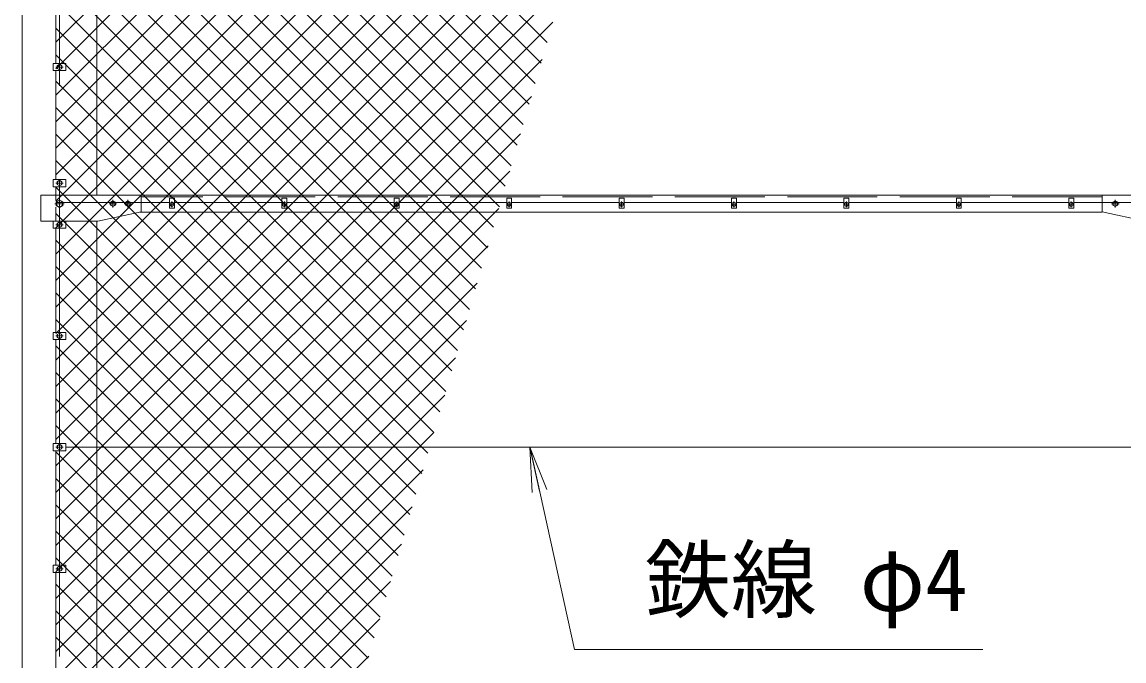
# Model space of a CAD drawing. Units: millimetres, scale not verified. Extents: x -14700 to 14700, y -10395 to 10395.
# Drawn here: x -10672 to -7732, y 227 to 1933 of the extents above; entities that cross this region are included whole.
import ezdxf
from ezdxf.enums import TextEntityAlignment as Align

# ---------------------------------------------------------------- set-up
doc = ezdxf.new("R2010")
doc.units = ezdxf.units.MM
doc.header["$LTSCALE"] = 40
doc.linetypes.add('DASHED', pattern=[7.5, 6, -1.5])
doc.linetypes.add('USER1', pattern=[50.8, 31.75, -6.35, 6.35, -6.35])
for name, color, linetype, lineweight in [('0-2_0', 7, 'Continuous', 18), ('0-4_D-STR3', 3, 'Continuous', 13), ('0-8_D-STR-TXT', 7, 'Continuous', 13), ('0-9_D-STR1', 1, 'Continuous', 18), ('0-A_D-BMK', 2, 'USER1', 13), ('0-B_D-STR2', 7, 'Continuous', 13)]:
    doc.layers.add(name, color=color, linetype=linetype, lineweight=lineweight)
doc.styles.add('ＭＳ ゴシック', font='')
doc.styles.get('ＭＳ ゴシック').set_extended_font_data('MS Gothic')

# ---------------------------------------------------------------- blocks, each defined once
blk = doc.blocks.new('_Open')
at = {"layer": '0-2_0'}
blk.add_line((-40, 6.67), (0, 0), dxfattribs=at)
blk.add_lwpolyline([(-40, -6.67), (0, 0), (-40, 0)], dxfattribs=at)

msp = doc.modelspace()

# ---------------------------------------------------------------- linework, layer by layer
at = {"layer": '0-4_D-STR3'}
for p, q in [((-10582.27, 1822.24), (-10582.27, 2113.24)), ((-10589.47, 1822.24), (-10589.47, 1803.24)), ((-10589.47, 1803.24), (-10555.07, 1803.24)), ((-10582.27, 1512.24), (-10582.27, 1803.24)), ((-10578.77, 1816.49), (-10572.27, 1820.24)), ((-10578.77, 1808.98), (-10578.77, 1816.49)), ((-10572.27, 1805.23), (-10578.77, 1808.98)), ((-10572.27, 1820.24), (-10565.77, 1816.49)), ((-10565.77, 1808.98), (-10572.27, 1805.23)), ((-10565.77, 1816.49), (-10565.77, 1808.98)), ((-10578.77, 1506.49), (-10572.27, 1510.24)), ((-10578.77, 1498.98), (-10578.77, 1506.49)), ((-10572.27, 1510.24), (-10565.77, 1506.49)), ((-10565.77, 1506.49), (-10565.77, 1498.98)), ((-10622.27, 1470.74), (-10354.77, 1470.74)), ((-10622.27, 1470.74), (-10622.27, 1400.74)), ((-10582.27, 1457.24), (-10582.27, 1493.24)), ((-10572.27, 1495.23), (-10578.77, 1498.98)), ((-10565.77, 1498.98), (-10572.27, 1495.23)), ((-10354.77, 1470.74), (-10354.77, 1425.74)), ((-7789.77, 1470.74), (-7789.77, 1425.74)), ((-10278.77, 1451.24), (-10582.27, 1451.24)), ((-10580.77, 1452.65), (-10572.27, 1457.55)), ((-10580.77, 1442.83), (-10580.77, 1452.65)), ((-10572.27, 1437.92), (-10580.77, 1442.83)), ((-10563.77, 1442.83), (-10572.27, 1437.92)), ((-10429.77, 1455.24), (-10436.27, 1451.49)), ((-10436.27, 1451.49), (-10436.27, 1443.98)), ((-10436.27, 1443.98), (-10429.77, 1440.23)), ((-10423.27, 1451.49), (-10429.77, 1455.24)), ((-10429.77, 1440.23), (-10423.27, 1443.98)), ((-10423.27, 1443.98), (-10423.27, 1451.49)), ((-10389.77, 1455.24), (-10396.27, 1451.49)), ((-10396.27, 1451.49), (-10396.27, 1443.98)), ((-10396.27, 1443.98), (-10389.77, 1440.23)), ((-10383.27, 1451.49), (-10389.77, 1455.24)), ((-10389.77, 1440.23), (-10383.27, 1443.98)), ((-10383.27, 1443.98), (-10383.27, 1451.49)), ((-10278.77, 1462.24), (-10278.77, 1436.24)), ((-10265.77, 1462.24), (-10278.77, 1462.24)), ((-10265.77, 1462.24), (-10265.77, 1436.24)), ((-10265.77, 1451.24), (-9978.77, 1451.24)), ((-9978.77, 1462.24), (-9978.77, 1436.24)), ((-9965.77, 1462.24), (-9978.77, 1462.24)), ((-9965.77, 1462.24), (-9965.77, 1436.24)), ((-9965.77, 1451.24), (-9678.77, 1451.24)), ((-9678.77, 1462.24), (-9678.77, 1436.24)), ((-9665.77, 1462.24), (-9678.77, 1462.24)), ((-9665.77, 1462.24), (-9665.77, 1436.24)), ((-9665.77, 1451.24), (-9378.77, 1451.24)), ((-9378.77, 1462.24), (-9378.77, 1436.24)), ((-9365.77, 1462.24), (-9378.77, 1462.24)), ((-9365.77, 1462.24), (-9365.77, 1436.24)), ((-9365.77, 1451.24), (-9078.77, 1451.24)), ((-9078.77, 1462.24), (-9078.77, 1436.24)), ((-9065.77, 1462.24), (-9078.77, 1462.24)), ((-9065.77, 1462.24), (-9065.77, 1436.24)), ((-9065.77, 1451.24), (-8778.77, 1451.24)), ((-8778.77, 1462.24), (-8778.77, 1436.24)), ((-8765.77, 1462.24), (-8778.77, 1462.24)), ((-8765.77, 1462.24), (-8765.77, 1436.24)), ((-8765.77, 1451.24), (-8478.77, 1451.24)), ((-8478.77, 1462.24), (-8478.77, 1436.24)), ((-8465.77, 1462.24), (-8478.77, 1462.24)), ((-8465.77, 1462.24), (-8465.77, 1436.24)), ((-8465.77, 1451.24), (-8178.77, 1451.24)), ((-8178.77, 1462.24), (-8178.77, 1436.24)), ((-8165.77, 1462.24), (-8178.77, 1462.24)), ((-8165.77, 1462.24), (-8165.77, 1436.24)), ((-8165.77, 1451.24), (-7878.77, 1451.24)), ((-7878.77, 1462.24), (-7878.77, 1436.24)), ((-7865.77, 1462.24), (-7878.77, 1462.24)), ((-7865.77, 1462.24), (-7865.77, 1436.24)), ((-7865.77, 1451.24), (-7278.77, 1451.24)), ((-7761.27, 1451.49), (-7754.77, 1455.24)), ((-7761.27, 1443.98), (-7761.27, 1451.49)), ((-7754.77, 1440.23), (-7761.27, 1443.98)), ((-7754.77, 1455.24), (-7748.27, 1451.49)), ((-7748.27, 1443.98), (-7754.77, 1440.23)), ((-7748.27, 1451.49), (-7748.27, 1443.98)), ((-10582.27, 1401.24), (-10582.27, 1438.24)), ((-10469.77, 1400.74), (-10354.77, 1425.74)), ((-10265.77, 1436.24), (-10278.77, 1436.24)), ((-9965.77, 1436.24), (-9978.77, 1436.24)), ((-9665.77, 1436.24), (-9678.77, 1436.24)), ((-9365.77, 1436.24), (-9378.77, 1436.24)), ((-9065.77, 1436.24), (-9078.77, 1436.24)), ((-8765.77, 1436.24), (-8778.77, 1436.24)), ((-8465.77, 1436.24), (-8478.77, 1436.24)), ((-8165.77, 1436.24), (-8178.77, 1436.24)), ((-7865.77, 1436.24), (-7878.77, 1436.24)), ((-7674.77, 1400.74), (-7789.77, 1425.74)), ((-10622.27, 1400.74), (-10469.77, 1400.74)), ((-10582.27, 1104.24), (-10582.27, 1382.24)), ((-10578.77, 1395.49), (-10572.27, 1399.24)), ((-10578.77, 1387.98), (-10578.77, 1395.49)), ((-10572.27, 1384.23), (-10578.77, 1387.98)), ((-10572.27, 1399.24), (-10565.77, 1395.49)), ((-10565.77, 1387.98), (-10572.27, 1384.23)), ((-10565.77, 1395.49), (-10565.77, 1387.98)), ((-10589.47, 1104.24), (-10555.07, 1104.24)), ((-10589.47, 1104.24), (-10589.47, 1085.24)), ((-10578.77, 1098.49), (-10572.27, 1102.24)), ((-10578.77, 1090.98), (-10578.77, 1098.49)), ((-10572.27, 1087.23), (-10578.77, 1090.98)), ((-10572.27, 1102.24), (-10565.77, 1098.49)), ((-10565.77, 1090.98), (-10572.27, 1087.23)), ((-10565.77, 1098.49), (-10565.77, 1090.98)), ((-10555.07, 1104.24), (-10555.07, 1085.24)), ((-10589.47, 1085.24), (-10555.07, 1085.24)), ((-10582.27, 807.24), (-10582.27, 1085.24)), ((-10589.47, 807.24), (-10555.07, 807.24)), ((-10589.47, 807.24), (-10589.47, 788.24)), ((-10578.77, 801.49), (-10572.27, 805.24)), ((-10578.77, 793.98), (-10578.77, 801.49)), ((-10572.27, 805.24), (-10565.77, 801.49)), ((-10565.77, 801.49), (-10565.77, 793.98)), ((-10555.07, 807.24), (-10555.07, 788.24)), ((-10555.07, 797.74), (-3822.27, 797.74)), ((-10589.47, 788.24), (-10555.07, 788.24)), ((-10582.27, 482.24), (-10582.27, 788.24)), ((-10572.27, 790.23), (-10578.77, 793.98)), ((-10565.77, 793.98), (-10572.27, 790.23)), ((-10589.47, 482.24), (-10555.07, 482.24)), ((-10589.47, 482.24), (-10589.47, 463.24)), ((-10578.77, 476.49), (-10572.27, 480.24)), ((-10578.77, 468.98), (-10578.77, 476.49)), ((-10572.27, 480.24), (-10565.77, 476.49)), ((-10565.77, 476.49), (-10565.77, 468.98)), ((-10555.07, 482.24), (-10555.07, 463.24)), ((-10589.47, 463.24), (-10555.07, 463.24)), ((-10582.27, 157.24), (-10582.27, 463.24)), ((-10572.27, 465.23), (-10578.77, 468.98)), ((-10565.77, 468.98), (-10572.27, 465.23))]:
    msp.add_line(p, q, dxfattribs=at)
for points in [[(-10589.47, 1822.24), (-10555.07, 1822.24), (-10555.07, 1803.24)], [(-10589.47, 1512.24), (-10589.47, 1493.24), (-10555.07, 1493.24)], [(-10589.47, 1512.24), (-10555.07, 1512.24), (-10555.07, 1493.24)], [(-7789.77, 1470.74), (-7354.77, 1470.74), (-7354.77, 1425.74)], [(-10572.27, 1457.55), (-10563.77, 1452.65), (-10563.77, 1442.83)], [(-10589.47, 1401.24), (-10589.47, 1382.24), (-10555.07, 1382.24)], [(-10589.47, 1401.24), (-10555.07, 1401.24), (-10555.07, 1382.24)]]:
    msp.add_lwpolyline(points, dxfattribs=at)
for centre, radius in [((-10572.27, 1812.74), 6.25), ((-10572.27, 1502.74), 6.25), ((-10572.27, 1447.74), 8.25), ((-10429.77, 1447.74), 6.25), ((-10389.77, 1447.74), 6.25), ((-10272.27, 1446.24), 5.25), ((-9972.27, 1446.24), 5.25), ((-9672.27, 1446.24), 5.25), ((-9372.27, 1446.24), 5.25), ((-9072.27, 1446.24), 5.25), ((-8772.27, 1446.24), 5.25), ((-8472.27, 1446.24), 5.25), ((-8172.27, 1446.24), 5.25), ((-7872.27, 1446.24), 5.25), ((-7754.77, 1447.74), 6.25), ((-10572.27, 1391.74), 6.25), ((-10572.27, 1094.74), 6.25), ((-10572.27, 797.74), 6.25), ((-10572.27, 472.74), 6.25)]:
    msp.add_circle(centre, radius, dxfattribs=at)
at = {"layer": '0-8_D-STR-TXT'}
msp.add_lwpolyline([(-8108.59, 257.28), (-9198.24, 257.28), (-9316.3, 795.78)], dxfattribs=at)
at = {"layer": '0-9_D-STR1'}
for p, q in [((-10672.27, 5286.17), (-10672.27, -3882.26)), ((-10472.27, 1470.74), (-10472.27, 4102.74)), ((-7789.77, 1470.24), (-10354.77, 1470.24)), ((-7789.77, 1425.24), (-10357.07, 1425.24)), ((-10472.27, -1129.26), (-10472.27, 1400.74))]:
    msp.add_line(p, q, dxfattribs=at)
at = {"layer": '0-9_D-STR1', "linetype": 'DASHED'}
msp.add_line((-7789.77, 1466.24), (-10354.77, 1466.24), dxfattribs=at)
at = {"layer": '0-A_D-BMK'}
for p, q in [((-10572.27, -5857.26), (-10572.27, 5326.52)), ((-10582.27, 1812.74), (-10562.27, 1812.74)), ((-10582.27, 1502.74), (-10562.27, 1502.74)), ((-10559.52, 1447.74), (-10585.02, 1447.74)), ((-10419.77, 1447.74), (-10439.77, 1447.74)), ((-10429.77, 1437.74), (-10429.77, 1457.74)), ((-10379.77, 1447.74), (-10399.77, 1447.74)), ((-10389.77, 1437.74), (-10389.77, 1457.74)), ((-10279.71, 1446.24), (-10264.83, 1446.24)), ((-10272.27, 1453.68), (-10272.27, 1438.8)), ((-9979.71, 1446.24), (-9964.83, 1446.24)), ((-9972.27, 1453.68), (-9972.27, 1438.8)), ((-9679.71, 1446.24), (-9664.83, 1446.24)), ((-9672.27, 1453.68), (-9672.27, 1438.8)), ((-9379.71, 1446.24), (-9364.83, 1446.24)), ((-9372.27, 1453.68), (-9372.27, 1438.8)), ((-9079.71, 1446.24), (-9064.83, 1446.24)), ((-9072.27, 1453.68), (-9072.27, 1438.8)), ((-8779.71, 1446.24), (-8764.83, 1446.24)), ((-8772.27, 1453.68), (-8772.27, 1438.8)), ((-8479.71, 1446.24), (-8464.83, 1446.24)), ((-8472.27, 1453.68), (-8472.27, 1438.8)), ((-8179.71, 1446.24), (-8164.83, 1446.24)), ((-8172.27, 1453.68), (-8172.27, 1438.8)), ((-7879.71, 1446.24), (-7864.83, 1446.24)), ((-7872.27, 1453.68), (-7872.27, 1438.8)), ((-7764.77, 1447.74), (-7744.77, 1447.74)), ((-7754.77, 1437.74), (-7754.77, 1457.74)), ((-10582.27, 1391.74), (-10562.27, 1391.74)), ((-10582.27, 1094.74), (-10562.27, 1094.74)), ((-10582.27, 797.74), (-10562.27, 797.74)), ((-10582.27, 472.74), (-10562.27, 472.74))]:
    msp.add_line(p, q, dxfattribs=at)
at = {"layer": '0-B_D-STR2'}
for p, q in [((-10582.27, 1878.72), (-8734.99, 3726)), ((-10582.27, 1808.01), (-8763.9, 3626.38)), ((-10582.27, 1737.3), (-8792.81, 3526.77)), ((-10582.27, 1666.59), (-8821.71, 3427.15)), ((-10582.27, 1595.88), (-8850.62, 3327.53)), ((-10582.27, 1525.17), (-8879.52, 3227.92)), ((-9271.2, 1878.13), (-10582.27, 3189.2)), ((-10582.27, 1454.46), (-8908.43, 3128.3)), ((-9287.1, 1823.32), (-10582.27, 3118.49)), ((-9303, 1768.51), (-10582.27, 3047.78)), ((-10582.27, 1383.75), (-8937.34, 3028.68)), ((-9318.91, 1713.71), (-10582.27, 2977.07)), ((-10582.27, 1313.04), (-8966.24, 2929.07)), ((-9334.81, 1658.9), (-10582.27, 2906.36)), ((-9350.71, 1604.09), (-10582.27, 2835.65)), ((-10582.27, 1242.33), (-8995.15, 2829.45)), ((-9366.62, 1549.29), (-10582.27, 2764.94)), ((-10582.27, 1171.62), (-9024.05, 2729.83)), ((-9382.52, 1494.48), (-10582.27, 2694.23)), ((-10582.27, 1100.91), (-9052.96, 2630.21)), ((-9398.42, 1439.67), (-10582.27, 2623.51)), ((-9414.33, 1384.86), (-10582.27, 2552.8)), ((-10582.27, 1030.2), (-9081.87, 2530.6)), ((-9430.23, 1330.06), (-10582.27, 2482.09)), ((-10582.27, 959.49), (-9110.77, 2430.98)), ((-9446.13, 1275.25), (-10582.27, 2411.38)), ((-9462.04, 1220.44), (-10582.27, 2340.67)), ((-10582.27, 888.78), (-9139.68, 2331.36)), ((-9477.94, 1165.64), (-10582.27, 2269.96)), ((-10582.27, 818.06), (-9168.58, 2231.75)), ((-9493.84, 1110.83), (-10582.27, 2199.25)), ((-10582.27, 747.35), (-9197.49, 2132.13)), ((-9509.75, 1056.02), (-10582.27, 2128.54)), ((-9525.65, 1001.21), (-10582.27, 2057.83)), ((-10582.27, 676.64), (-9226.4, 2032.51)), ((-9541.56, 946.41), (-10582.27, 1987.12)), ((-10582.27, 605.93), (-9255.3, 1932.9)), ((-9557.46, 891.6), (-10582.27, 1916.41)), ((-9573.36, 836.79), (-10582.27, 1845.7)), ((-10582.27, 535.22), (-9284.21, 1833.28)), ((-9589.27, 781.99), (-10582.27, 1774.99)), ((-10582.27, 464.51), (-9313.11, 1733.66)), ((-9605.17, 727.18), (-10582.27, 1704.28)), ((-10582.27, 393.8), (-9342.02, 1634.05)), ((-9621.07, 672.37), (-10582.27, 1633.57)), ((-9636.98, 617.56), (-10582.27, 1562.85)), ((-10582.27, 323.09), (-9370.93, 1534.43)), ((-9652.88, 562.76), (-10582.27, 1492.14)), ((-10582.27, 252.38), (-9399.83, 1434.81)), ((-9668.78, 507.95), (-10582.27, 1421.43)), ((-9684.69, 453.14), (-10582.27, 1350.72)), ((-10582.27, 181.67), (-9428.74, 1335.2)), ((-9700.59, 398.34), (-10582.27, 1280.01)), ((-10582.27, 110.96), (-9457.65, 1235.58)), ((-9716.49, 343.53), (-10582.27, 1209.3)), ((-9732.4, 288.72), (-10582.27, 1138.59)), ((-10582.27, 40.25), (-9486.55, 1135.96)), ((-9748.3, 233.91), (-10582.27, 1067.88)), ((-10582.27, -30.46), (-9515.46, 1036.35)), ((-9764.21, 179.11), (-10582.27, 997.17)), ((-10582.27, -101.17), (-9544.36, 936.73)), ((-9780.11, 124.3), (-10582.27, 926.46)), ((-9796.01, 69.49), (-10582.27, 855.75)), ((-10582.27, -171.88), (-9573.27, 837.11)), ((-9811.92, 14.69), (-10582.27, 785.04)), ((-10582.27, -242.6), (-9602.18, 737.5)), ((-9827.82, -40.12), (-10582.27, 714.33)), ((-9843.72, -94.93), (-10582.27, 643.62)), ((-10582.27, -313.31), (-9631.08, 637.88)), ((-9859.63, -149.74), (-10582.27, 572.91)), ((-10582.27, -384.02), (-9659.99, 538.26)), ((-9875.53, -204.54), (-10582.27, 502.19)), ((-10582.27, -454.73), (-9688.89, 438.65)), ((-9891.43, -259.35), (-10582.27, 431.48)), ((-9907.34, -314.16), (-10582.27, 360.77)), ((-10582.27, -525.44), (-9717.8, 339.03)), ((-9923.24, -368.96), (-10582.27, 290.06)), ((-10582.27, -596.15), (-9746.71, 239.41))]:
    msp.add_line(p, q, dxfattribs=at)

# ---------------------------------------------------------------- block references
at = {"layer": '0-8_D-STR-TXT', "xscale": 3, "yscale": 3, "rotation": 102.36541}
msp.add_blockref('_Open', (-9316.73, 797.74), dxfattribs=at)

# ---------------------------------------------------------------- texts
at = {"layer": '0-8_D-STR-TXT', "style": 'ＭＳ ゴシック'}
msp.add_text('鉄線 φ4', height=168.3, dxfattribs=at).set_placement((-9010.24, 309.33), align=Align.BOTTOM_LEFT)

doc.saveas('drawing.dxf')
